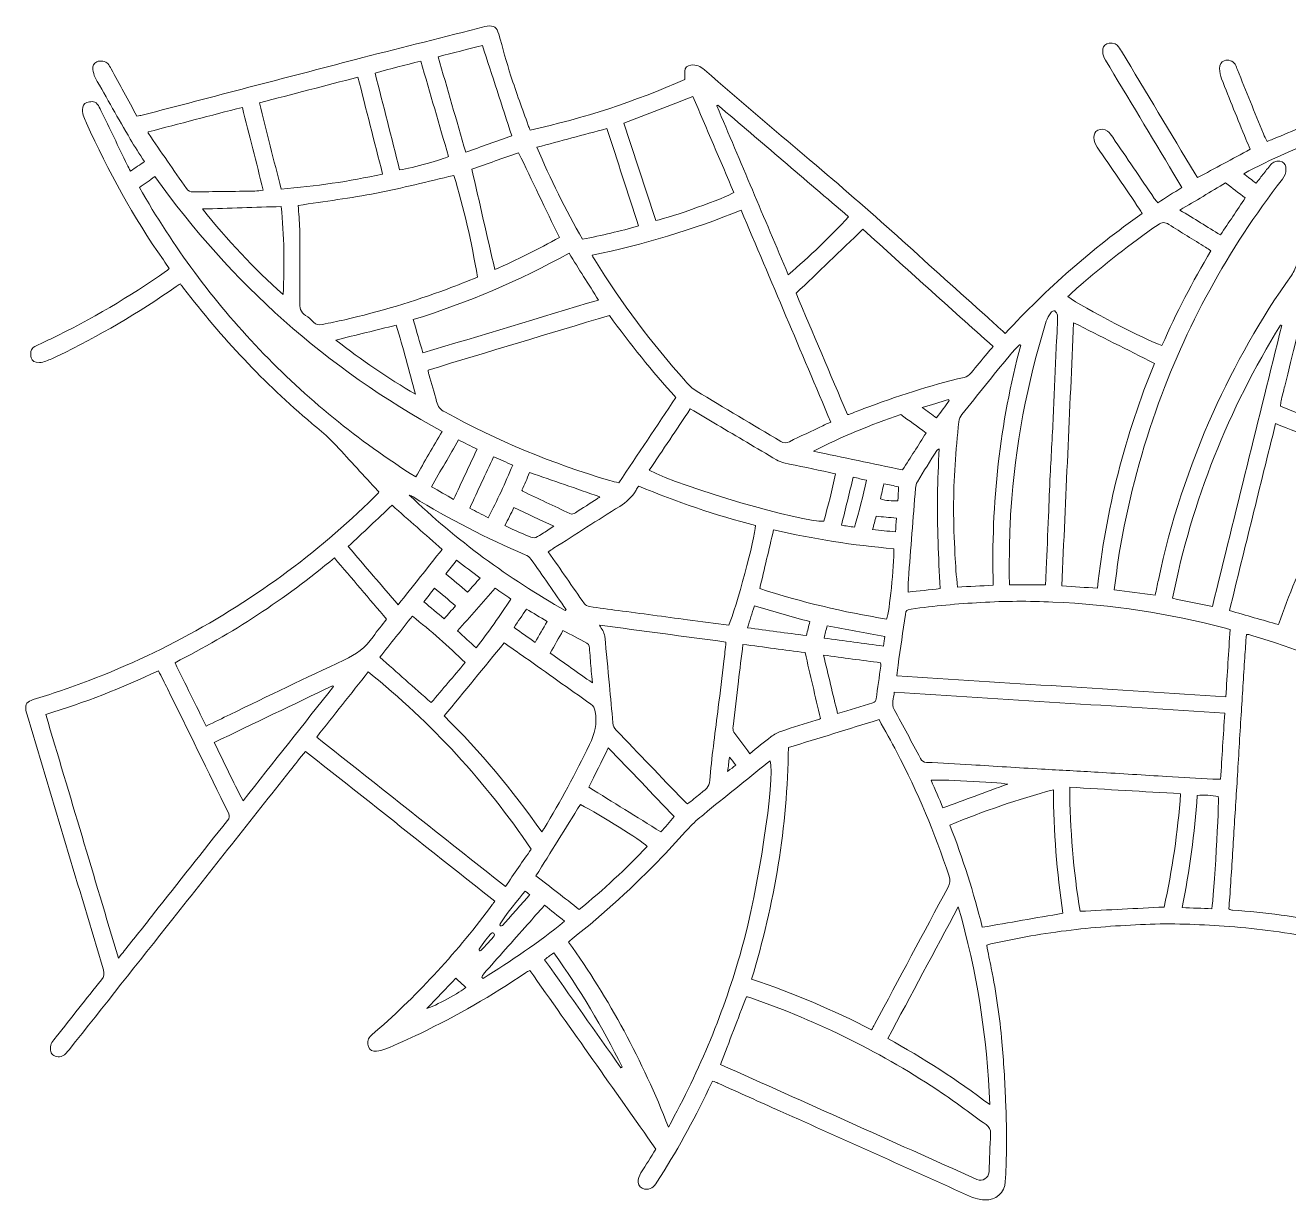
# Model space of a CAD drawing. Header units: centimetres. Extents: x 1 to 242, y 0 to 121.
# Drawn here: x 0.5 to 130.6, y 0.4 to 121.4 of the extents above; entities that cross this region are included whole.
import ezdxf

# ---------------------------------------------------------------- set-up
doc = ezdxf.new("R2010")
doc.units = ezdxf.units.CM
doc.header["$MEASUREMENT"] = 0
doc.layers.add('image_006 ++\xa0Image', color=7, linetype='Continuous', lineweight=0)

# ---------------------------------------------------------------- blocks, each defined once
blk = doc.blocks.new('Block_0')
at = {"layer": 'image_006 ++\xa0Image'}
for points, knots in [([(98.03, 0.76), (91.44, 3.73), (84.85, 6.68), (78.26, 9.64), (76.12, 10.6), (73.98, 11.56), (71.84, 12.52), (71.67, 12.6), (71.49, 12.66), (71.29, 12.74), (71.14, 12.44), (71.01, 12.18), (70.88, 11.91), (69.32, 8.6), (67.53, 5.42), (65.56, 2.33), (65.25, 1.83), (64.89, 1.53), (64.28, 1.63), (63.93, 1.69), (63.67, 1.93), (63.63, 2.29), (63.59, 2.67), (63.72, 2.99), (63.92, 3.3), (64.43, 4.1), (64.93, 4.91), (65.45, 5.74), (61.12, 11.88), (56.81, 17.99), (52.47, 24.13), (52.3, 24.04), (52.16, 23.96), (52.02, 23.87), (48.57, 21.53), (44.96, 19.46), (41.21, 17.65), (40.01, 17.07), (38.79, 16.53), (37.57, 16.01), (37.3, 15.89), (37, 15.88), (36.71, 15.83), (36.33, 15.77), (36, 15.91), (35.88, 16.26), (35.76, 16.61), (35.73, 17.01), (36.05, 17.32), (36.23, 17.5), (36.42, 17.67), (36.61, 17.83), (41.1, 21.76), (45.1, 26.14), (48.65, 30.93), (48.71, 31.01), (48.76, 31.1), (48.87, 31.26), (42.39, 36.39), (35.91, 41.51), (29.39, 46.67), (28.85, 46), (28.32, 45.36), (27.81, 44.7), (23.78, 39.61), (19.76, 34.52), (15.73, 29.43), (12.18, 24.94), (8.62, 20.45), (5.06, 15.96), (4.87, 15.72), (4.64, 15.47), (4.38, 15.32), (4.02, 15.12), (3.5, 15.27), (3.28, 15.55), (3.1, 15.78), (3.08, 16.39), (3.28, 16.69), (3.41, 16.9), (3.58, 17.09), (3.74, 17.29), (5.28, 19.25), (6.83, 21.21), (8.39, 23.15), (8.66, 23.48), (8.71, 23.77), (8.59, 24.18), (6.02, 32.78), (3.45, 41.37), (0.88, 49.97), (0.79, 50.28), (0.66, 50.57), (0.62, 50.88), (0.55, 51.56), (0.72, 51.79), (1.37, 52), (2.27, 52.29), (3.18, 52.56), (4.08, 52.87), (12.31, 55.66), (19.93, 59.62), (26.95, 64.74), (30.32, 67.2), (33.48, 69.91), (36.47, 72.82), (36.61, 72.95), (36.74, 73.09), (36.87, 73.23), (36.9, 73.25), (36.9, 73.3), (36.93, 73.38), (36.73, 73.59), (36.51, 73.82), (36.3, 74.05), (34.87, 75.6), (33.46, 77.18), (32, 78.71), (31.4, 79.33), (30.7, 79.86), (30.04, 80.42), (25.13, 84.57), (20.74, 89.22), (16.85, 94.34), (16.74, 94.48), (16.64, 94.61), (16.51, 94.77), (16.36, 94.68), (16.22, 94.61), (16.08, 94.51), (12.2, 91.78), (8.11, 89.41), (3.84, 87.34), (3.46, 87.16), (3.08, 86.98), (2.68, 86.83), (2.47, 86.75), (2.24, 86.7), (2.01, 86.69), (1.54, 86.67), (1.21, 86.84), (1.15, 87.16), (1.07, 87.67), (1.04, 88.07), (1.53, 88.33), (2.06, 88.6), (2.59, 88.85), (3.13, 89.1), (7.31, 91.11), (11.29, 93.46), (15.09, 96.12), (15.17, 96.18), (15.25, 96.25), (15.36, 96.35), (15.16, 96.66), (14.96, 96.95), (14.76, 97.24), (11.67, 101.68), (9.06, 106.38), (6.86, 111.32), (6.66, 111.75), (6.43, 112.18), (6.45, 112.7), (6.46, 113.06), (6.55, 113.36), (6.89, 113.45), (7.25, 113.55), (7.66, 113.63), (7.96, 113.29), (8.12, 113.1), (8.23, 112.86), (8.34, 112.64), (9.24, 110.77), (10.13, 108.9), (11.03, 107.04), (11.12, 106.84), (11.25, 106.64), (11.39, 106.39), (11.89, 106.73), (12.34, 107.04), (12.82, 107.37), (12.31, 108.16), (11.8, 108.9), (11.35, 109.68), (10.13, 111.78), (8.93, 113.9), (7.74, 116.02), (7.6, 116.26), (7.57, 116.57), (7.51, 116.86), (7.44, 117.21), (7.62, 117.48), (7.92, 117.64), (8.2, 117.79), (8.85, 117.69), (9.04, 117.46), (9.18, 117.3), (9.28, 117.11), (9.38, 116.92), (10.26, 115.31), (11.14, 113.7), (12.04, 112.05), (12.25, 112.09), (12.41, 112.1), (12.57, 112.14), (19.88, 114.05), (27.2, 115.97), (34.52, 117.87), (38.71, 118.95), (42.91, 120), (47.1, 121.06), (47.43, 121.15), (47.75, 121.26), (48.08, 121.3), (48.8, 121.4), (49.08, 121.18), (49.28, 120.49), (49.69, 119.05), (50.07, 117.6), (50.53, 116.17), (51.09, 114.47), (51.71, 112.78), (52.31, 111.09), (52.36, 110.95), (52.42, 110.82), (52.51, 110.61), (58, 111.81), (63.29, 113.55), (68.42, 115.81), (68.42, 116.12), (68.41, 116.39), (68.42, 116.66), (68.45, 117.05), (68.67, 117.25), (69.06, 117.3), (69.61, 117.37), (70.03, 117.17), (70.44, 116.82), (74.28, 113.53), (78.1, 110.22), (81.97, 106.97), (87.97, 101.91), (93.72, 96.57), (99.57, 91.34), (100.16, 90.81), (100.76, 90.27), (101.41, 89.69), (105.68, 94.29), (110.34, 98.41), (115.5, 102.01), (115.4, 102.18), (115.33, 102.33), (115.24, 102.46), (113.79, 104.59), (112.34, 106.73), (110.88, 108.85), (110.67, 109.16), (110.54, 109.47), (110.54, 109.85), (110.55, 110.18), (110.64, 110.46), (110.93, 110.59), (111.26, 110.73), (111.64, 110.76), (111.94, 110.5), (112.15, 110.33), (112.31, 110.1), (112.47, 109.87), (113.9, 107.78), (115.32, 105.68), (116.75, 103.58), (116.85, 103.44), (116.95, 103.31), (117.1, 103.12), (117.92, 103.64), (118.73, 104.16), (119.59, 104.7), (119.3, 105.18), (119.04, 105.63), (118.77, 106.08), (116.42, 109.99), (114.07, 113.91), (111.72, 117.82), (111.55, 118.1), (111.45, 118.37), (111.44, 118.71), (111.43, 119.07), (111.56, 119.33), (111.86, 119.5), (112.11, 119.63), (112.74, 119.55), (112.93, 119.34), (113.1, 119.15), (113.24, 118.93), (113.37, 118.72), (115.9, 114.52), (118.43, 110.31), (120.95, 106.11), (121.03, 105.99), (121.11, 105.87), (121.21, 105.72), (123, 106.68), (124.78, 107.64), (126.62, 108.63), (126.47, 108.97), (126.32, 109.32), (126.18, 109.66), (125.34, 111.74), (124.49, 113.81), (123.67, 115.89), (123.54, 116.21), (123.5, 116.59), (123.47, 116.94), (123.45, 117.35), (123.65, 117.65), (123.95, 117.75), (124.37, 117.89), (124.84, 117.74), (125.06, 117.38), (125.17, 117.2), (125.23, 116.99), (125.31, 116.8), (126.2, 114.6), (127.08, 112.41), (127.98, 110.22), (128.08, 109.97), (128.21, 109.73), (128.35, 109.45), (128.58, 109.53), (128.77, 109.6), (128.96, 109.68), (131.01, 110.53), (133.05, 111.38), (135.11, 112.2), (135.45, 112.34), (135.85, 112.37), (136.23, 112.38), (136.63, 112.39), (136.9, 112.11), (136.88, 111.69), (136.86, 111.28), (136.8, 110.85), (136.7, 110.45), (136.13, 108.2), (135.54, 105.95), (134.98, 103.7), (133.37, 97.22), (131.78, 90.75), (130.18, 84.27), (130.05, 83.76), (129.92, 83.25), (129.8, 82.73), (129.77, 82.57), (129.76, 82.41), (129.73, 82.2), (133.79, 80.58), (137.82, 78.96), (141.91, 77.32), (142.19, 77.99), (142.43, 78.62), (142.7, 79.23), (142.8, 79.46), (142.93, 79.68), (143.09, 79.87), (143.26, 80.08), (143.86, 80.16), (144.1, 80.02), (144.36, 79.86), (144.55, 79.64), (144.5, 79.29), (144.45, 78.98), (144.44, 78.66), (144.34, 78.37), (143.97, 77.38), (143.56, 76.41), (143.17, 75.43), (142.29, 73.23), (141.41, 71.04), (140.53, 68.84), (140.48, 68.73), (140.45, 68.61), (140.4, 68.45), (143.75, 65.99), (147.08, 63.54), (150.44, 61.06), (150.56, 61.2), (150.67, 61.29), (150.76, 61.4), (152.3, 63.25), (153.84, 65.1), (155.38, 66.96), (155.68, 67.32), (156.02, 67.48), (156.48, 67.41), (156.79, 67.37), (157.01, 67.2), (157.05, 66.91), (157.11, 66.47), (157.1, 66.06), (156.75, 65.67), (153.61, 62.23), (150.82, 58.51), (148.3, 54.59), (147.77, 53.76), (147.26, 52.9), (146.7, 52), (147.01, 51.8), (147.29, 51.63), (147.62, 51.43), (147.72, 51.57), (147.83, 51.7), (147.92, 51.83), (148.47, 52.65), (149.04, 53.47), (149.58, 54.3), (149.85, 54.72), (150.21, 54.9), (150.71, 54.83), (151.08, 54.78), (151.32, 54.56), (151.35, 54.18), (151.38, 53.79), (151.32, 53.45), (151.07, 53.11), (150.46, 52.25), (149.89, 51.36), (149.26, 50.43), (149.52, 50.26), (149.74, 50.11), (149.95, 49.96), (150.3, 49.72), (150.44, 49.39), (150.39, 48.97), (150.35, 48.57), (150.12, 48.31), (149.72, 48.27), (149.3, 48.23), (148.95, 48.36), (148.59, 48.59), (145.55, 50.55), (142.4, 52.31), (139.13, 53.86), (135.17, 55.74), (131.09, 57.31), (126.89, 58.56), (126.75, 58.61), (126.61, 58.65), (126.47, 58.68), (126.41, 58.69), (126.34, 58.69), (126.23, 58.7), (126.17, 57.9), (126.11, 57.1), (126.06, 56.31), (125.94, 54.35), (125.81, 52.39), (125.69, 50.43), (125.55, 48.22), (125.42, 46.01), (125.29, 43.79), (125.16, 41.75), (125.03, 39.71), (124.9, 37.66), (124.78, 35.66), (124.65, 33.66), (124.52, 31.66), (124.49, 31.26), (124.45, 30.86), (124.42, 30.45), (124.58, 30.39), (124.69, 30.33), (124.81, 30.33), (128.15, 30.11), (131.45, 29.63), (134.73, 29.02), (134.88, 28.99), (135.03, 28.96), (135.17, 28.92), (135.64, 28.78), (135.81, 28.47), (135.74, 27.88), (135.69, 27.46), (135.45, 27.25), (134.94, 27.27), (134.48, 27.29), (134.01, 27.33), (133.56, 27.42), (130.54, 28.01), (127.51, 28.41), (124.45, 28.64), (121.75, 28.84), (119.05, 28.97), (116.34, 28.88), (113.61, 28.78), (110.89, 28.6), (108.19, 28.28), (105.41, 27.95), (102.67, 27.46), (99.94, 26.86), (99.8, 26.83), (99.67, 26.77), (99.5, 26.71), (99.66, 25.9), (99.81, 25.12), (99.97, 24.34), (100.47, 21.83), (100.86, 19.31), (101.07, 16.76), (101.24, 14.76), (101.37, 12.76), (101.45, 10.76), (101.53, 9.03), (101.56, 7.29), (101.53, 5.56), (101.52, 4.5), (101.47, 3.44), (101.41, 2.38), (101.36, 1.29), (100.42, 0.42), (99.34, 0.5), (99.16, 0.52), (98.81, 0.5), (98.03, 0.76)], [0, 0, 0, 0, 1, 1, 1, 2, 2, 2, 3, 3, 3, 4, 4, 4, 5, 5, 5, 6, 6, 6, 7, 7, 7, 8, 8, 8, 9, 9, 9, 10, 10, 10, 11, 11, 11, 12, 12, 12, 13, 13, 13, 14, 14, 14, 15, 15, 15, 16, 16, 16, 17, 17, 17, 18, 18, 18, 19, 19, 19, 20, 20, 20, 21, 21, 21, 22, 22, 22, 23, 23, 23, 24, 24, 24, 25, 25, 25, 26, 26, 26, 27, 27, 27, 28, 28, 28, 29, 29, 29, 30, 30, 30, 31, 31, 31, 32, 32, 32, 33, 33, 33, 34, 34, 34, 35, 35, 35, 36, 36, 36, 37, 37, 37, 38, 38, 38, 39, 39, 39, 40, 40, 40, 41, 41, 41, 42, 42, 42, 43, 43, 43, 44, 44, 44, 45, 45, 45, 46, 46, 46, 47, 47, 47, 48, 48, 48, 49, 49, 49, 50, 50, 50, 51, 51, 51, 52, 52, 52, 53, 53, 53, 54, 54, 54, 55, 55, 55, 56, 56, 56, 57, 57, 57, 58, 58, 58, 59, 59, 59, 60, 60, 60, 61, 61, 61, 62, 62, 62, 63, 63, 63, 64, 64, 64, 65, 65, 65, 66, 66, 66, 67, 67, 67, 68, 68, 68, 69, 69, 69, 70, 70, 70, 71, 71, 71, 72, 72, 72, 73, 73, 73, 74, 74, 74, 75, 75, 75, 76, 76, 76, 77, 77, 77, 78, 78, 78, 79, 79, 79, 80, 80, 80, 81, 81, 81, 82, 82, 82, 83, 83, 83, 84, 84, 84, 85, 85, 85, 86, 86, 86, 87, 87, 87, 88, 88, 88, 89, 89, 89, 90, 90, 90, 91, 91, 91, 92, 92, 92, 93, 93, 93, 94, 94, 94, 95, 95, 95, 96, 96, 96, 97, 97, 97, 98, 98, 98, 99, 99, 99, 100, 100, 100, 101, 101, 101, 102, 102, 102, 103, 103, 103, 104, 104, 104, 105, 105, 105, 106, 106, 106, 107, 107, 107, 108, 108, 108, 109, 109, 109, 110, 110, 110, 111, 111, 111, 112, 112, 112, 113, 113, 113, 114, 114, 114, 115, 115, 115, 116, 116, 116, 117, 117, 117, 118, 118, 118, 119, 119, 119, 120, 120, 120, 121, 121, 121, 122, 122, 122, 123, 123, 123, 124, 124, 124, 125, 125, 125, 126, 126, 126, 127, 127, 127, 128, 128, 128, 129, 129, 129, 130, 130, 130, 131, 131, 131, 132, 132, 132, 133, 133, 133, 134, 134, 134, 135, 135, 135, 136, 136, 136, 137, 137, 137, 138, 138, 138, 139, 139, 139, 140, 140, 140, 141, 141, 141, 142, 142, 142, 143, 143, 143, 144, 144, 144, 145, 145, 145, 146, 146, 146, 147, 147, 147, 148, 148, 148, 149, 149, 149, 150, 150, 150, 151, 151, 151, 152, 152, 152, 153, 153, 153, 154, 154, 154, 155, 155, 155, 156, 156, 156, 157, 157, 157, 158, 158, 158, 159, 159, 159, 160, 160, 160, 161, 161, 161, 162, 162, 162, 163, 163, 163, 164, 164, 164, 165, 165, 165, 166, 166, 166, 167, 167, 167, 168, 168, 168, 169, 169, 169, 170, 170, 170, 171, 171, 171, 172, 172, 172, 173, 173, 173, 174, 174, 174, 174]), ([(43.04, 118.16), (43.99, 114.86), (44.93, 111.63), (45.88, 108.33), (47.52, 108.91), (49.08, 109.47), (50.62, 110.02), (49.6, 113.15), (48.61, 116.21), (47.6, 119.32), (46.11, 118.94), (44.6, 118.55), (43.04, 118.16)], [0, 0, 0, 0, 1, 1, 1, 2, 2, 2, 3, 3, 3, 4, 4, 4, 4]), ([(39.08, 106.51), (40.45, 106.72), (43.55, 107.58), (44.1, 107.9), (43.16, 111.15), (42.22, 114.4), (41.26, 117.71), (39.65, 117.29), (38.1, 116.94), (36.55, 116.48), (37.41, 113.12), (38.24, 109.83), (39.08, 106.51)], [0, 0, 0, 0, 1, 1, 1, 2, 2, 2, 3, 3, 3, 4, 4, 4, 4]), ([(24.65, 113.41), (25.4, 110.43), (26.13, 107.51), (26.88, 104.54), (30.41, 104.81), (33.86, 105.33), (37.32, 106.08), (36.47, 109.44), (35.63, 112.72), (34.79, 116.06), (31.39, 115.17), (28.07, 114.31), (24.65, 113.41)], [0, 0, 0, 0, 1, 1, 1, 2, 2, 2, 3, 3, 3, 4, 4, 4, 4]), ([(65.44, 101.3), (67.05, 101.63), (72.63, 103.63), (73.48, 104.19), (72.08, 107.48), (70.67, 110.78), (69.27, 114.07), (66.89, 113.15), (64.55, 112.24), (62.17, 111.32), (63.26, 107.98), (64.35, 104.64), (65.44, 101.3)], [0, 0, 0, 0, 1, 1, 1, 2, 2, 2, 3, 3, 3, 4, 4, 4, 4]), ([(79.08, 95.72), (81.31, 97.63), (83.33, 99.59), (85.29, 101.68), (80.76, 105.55), (76.3, 109.37), (71.83, 113.18), (71.79, 113.16), (71.75, 113.13), (71.72, 113.1), (74.16, 107.34), (76.6, 101.58), (79.08, 95.72)], [0, 0, 0, 0, 1, 1, 1, 2, 2, 2, 3, 3, 3, 4, 4, 4, 4]), ([(13.21, 110.42), (13.21, 110.31), (13.21, 110.28), (13.22, 110.26), (14.52, 108.37), (15.83, 106.48), (17.14, 104.58), (17.31, 104.32), (17.54, 104.24), (17.84, 104.24), (19.96, 104.28), (22.07, 104.3), (24.18, 104.33), (24.45, 104.34), (24.72, 104.39), (25.04, 104.42), (24.32, 107.29), (23.61, 110.11), (22.89, 112.95), (19.62, 112.1), (16.42, 111.26), (13.21, 110.42)], [0, 0, 0, 0, 1, 1, 1, 2, 2, 2, 3, 3, 3, 4, 4, 4, 5, 5, 5, 6, 6, 6, 7, 7, 7, 7]), ([(53.21, 108.85), (54.59, 105.57), (56.14, 102.42), (57.91, 99.37), (59.88, 99.78), (61.77, 100.18), (63.67, 100.77), (62.57, 104.15), (61.48, 107.47), (60.41, 110.76), (57.98, 110.11), (55.63, 109.49), (53.21, 108.85)], [0, 0, 0, 0, 1, 1, 1, 2, 2, 2, 3, 3, 3, 4, 4, 4, 4]), ([(127.22, 105.14), (127.52, 105.51), (127.76, 105.83), (128.01, 106.14), (128.28, 106.49), (128.55, 106.85), (128.85, 107.18), (129.05, 107.4), (129.65, 107.48), (129.91, 107.34), (130.19, 107.18), (130.29, 106.93), (130.3, 106.6), (130.31, 106.19), (130.18, 105.88), (129.93, 105.56), (124.32, 98.3), (119.96, 90.35), (116.9, 81.69), (115.22, 76.92), (113.98, 72.04), (113.15, 67.05), (112.95, 65.83), (112.8, 64.6), (112.62, 63.3), (114.05, 63.11), (115.43, 62.92), (116.84, 62.73), (116.96, 63.31), (117.06, 63.8), (117.17, 64.29), (118.42, 70.24), (120.31, 75.99), (122.8, 81.53), (125.03, 86.5), (127.71, 91.21), (130.86, 95.66), (131.14, 96.06), (131.35, 96.49), (131.46, 96.97), (132.48, 101.13), (133.51, 105.29), (134.54, 109.45), (134.58, 109.62), (134.58, 109.8), (134.62, 110.05), (131.65, 108.85), (128.78, 107.64), (125.95, 106.12), (126.41, 105.77), (126.78, 105.48), (127.22, 105.14)], [0, 0, 0, 0, 1, 1, 1, 2, 2, 2, 3, 3, 3, 4, 4, 4, 5, 5, 5, 6, 6, 6, 7, 7, 7, 8, 8, 8, 9, 9, 9, 10, 10, 10, 11, 11, 11, 12, 12, 12, 13, 13, 13, 14, 14, 14, 15, 15, 15, 16, 16, 16, 17, 17, 17, 17]), ([(46.51, 106.59), (47.3, 103.12), (48.08, 99.7), (48.87, 96.25), (51.14, 97.25), (53.37, 98.35), (55.52, 99.56), (54.1, 102.49), (52.72, 105.37), (51.32, 108.28), (49.71, 107.71), (48.08, 107.14), (46.51, 106.59)], [0, 0, 0, 0, 1, 1, 1, 2, 2, 2, 3, 3, 3, 4, 4, 4, 4]), ([(43.46, 79.6), (31.56, 86.07), (21.76, 94.83), (13.89, 105.82), (13.35, 105.44), (12.82, 105.08), (12.29, 104.71), (15.77, 98.6), (19.87, 93.06), (24.66, 88.03), (29.45, 83), (34.8, 78.67), (40.73, 74.91), (41.65, 76.5), (42.54, 78.03), (43.46, 79.6)], [0, 0, 0, 0, 1, 1, 1, 2, 2, 2, 3, 3, 3, 4, 4, 4, 5, 5, 5, 5]), ([(47.09, 95.47), (46.48, 99.08), (45.7, 102.56), (44.66, 105.95), (41.95, 105.32), (39.34, 104.63), (36.69, 104.12), (34.05, 103.61), (31.37, 103.27), (28.64, 102.85), (28.69, 102.05), (28.78, 101.23), (28.79, 100.41), (28.81, 97.92), (28.82, 95.43), (28.8, 92.93), (28.79, 92.34), (28.85, 91.87), (29.4, 91.53), (29.7, 91.34), (29.96, 91.08), (30.22, 90.84), (30.49, 90.58), (30.76, 90.5), (31.14, 90.59), (31.89, 90.79), (32.67, 90.91), (33.43, 91.09), (37.01, 91.91), (40.53, 92.97), (43.98, 94.25), (45, 94.63), (46.02, 95.04), (47.09, 95.47)], [0, 0, 0, 0, 1, 1, 1, 2, 2, 2, 3, 3, 3, 4, 4, 4, 5, 5, 5, 6, 6, 6, 7, 7, 7, 8, 8, 8, 9, 9, 9, 10, 10, 10, 11, 11, 11, 11]), ([(119.39, 102.38), (120.86, 101.48), (122.2, 100.65), (123.56, 99.82), (124.43, 101.11), (125.26, 102.35), (126.11, 103.62), (125.44, 104.13), (124.8, 104.63), (124.09, 105.17), (122.55, 104.25), (121.02, 103.34), (119.39, 102.38)], [0, 0, 0, 0, 1, 1, 1, 2, 2, 2, 3, 3, 3, 4, 4, 4, 4]), ([(18.78, 102.49), (21.36, 99.31), (24.05, 96.36), (27.08, 93.7), (27.25, 96.74), (27.18, 99.74), (26.89, 102.74), (24.19, 102.66), (21.54, 102.57), (18.78, 102.49)], [0, 0, 0, 0, 1, 1, 1, 2, 2, 2, 3, 3, 3, 3]), ([(58.88, 97.73), (59.02, 97.5), (59.09, 97.38), (59.16, 97.25), (61.89, 92.8), (65.01, 88.66), (68.49, 84.78), (68.83, 84.41), (69.18, 84.01), (69.6, 83.76), (72.49, 82.01), (75.41, 80.3), (78.31, 78.57), (78.62, 78.38), (78.87, 78.39), (79.19, 78.54), (80.33, 79.1), (81.48, 79.63), (82.62, 80.18), (82.88, 80.3), (83.15, 80.42), (83.45, 80.56), (80.37, 87.85), (77.31, 95.09), (74.22, 102.37), (69.22, 100.34), (64.16, 98.82), (58.88, 97.73)], [0, 0, 0, 0, 1, 1, 1, 2, 2, 2, 3, 3, 3, 4, 4, 4, 5, 5, 5, 6, 6, 6, 7, 7, 7, 8, 8, 8, 9, 9, 9, 9]), ([(85.16, 81.35), (85.26, 81.34), (85.29, 81.33), (85.3, 81.34), (85.82, 81.54), (86.32, 81.75), (86.84, 81.94), (90.22, 83.21), (93.65, 84.32), (97.17, 85.16), (97.47, 85.23), (97.69, 85.39), (97.89, 85.63), (98.43, 86.3), (99, 86.96), (99.55, 87.62), (99.74, 87.85), (99.93, 88.06), (100.16, 88.33), (95.65, 92.38), (91.19, 96.4), (86.75, 100.4), (84.43, 98.17), (82.16, 96), (79.88, 93.81), (81.63, 89.68), (83.4, 85.52), (85.16, 81.35)], [0, 0, 0, 0, 1, 1, 1, 2, 2, 2, 3, 3, 3, 4, 4, 4, 5, 5, 5, 6, 6, 6, 7, 7, 7, 8, 8, 8, 9, 9, 9, 9]), ([(122.58, 98.18), (122.37, 98.32), (122.2, 98.44), (122.03, 98.55), (120.77, 99.33), (119.5, 100.08), (118.26, 100.89), (117.85, 101.16), (117.56, 101.16), (117.14, 100.87), (114.3, 98.9), (111.56, 96.77), (108.96, 94.49), (108.58, 94.16), (108.23, 93.82), (107.85, 93.47), (109.41, 92.33), (115.94, 88.95), (117.54, 88.45), (119.02, 91.78), (120.68, 95.02), (122.58, 98.18)], [0, 0, 0, 0, 1, 1, 1, 2, 2, 2, 3, 3, 3, 4, 4, 4, 5, 5, 5, 6, 6, 6, 7, 7, 7, 7]), ([(40.48, 91.1), (40.82, 89.91), (41.14, 88.81), (41.47, 87.67), (47.53, 89.5), (53.52, 91.3), (59.54, 93.12), (58.51, 94.76), (57.52, 96.33), (56.51, 97.93), (51.39, 95.11), (46.09, 92.84), (40.48, 91.1)], [0, 0, 0, 0, 1, 1, 1, 2, 2, 2, 3, 3, 3, 4, 4, 4, 4]), ([(42, 85.91), (42.04, 85.72), (42.05, 85.59), (42.09, 85.48), (42.35, 84.54), (42.65, 83.62), (42.88, 82.67), (43, 82.16), (43.27, 81.85), (43.73, 81.6), (49.14, 78.64), (54.8, 76.28), (60.72, 74.53), (61.01, 74.44), (61.32, 74.38), (61.63, 74.3), (63.6, 77.24), (65.55, 80.15), (67.51, 83.1), (65.04, 85.79), (62.78, 88.6), (60.67, 91.54), (54.41, 89.65), (48.21, 87.78), (42, 85.91)], [0, 0, 0, 0, 1, 1, 1, 2, 2, 2, 3, 3, 3, 4, 4, 4, 5, 5, 5, 6, 6, 6, 7, 7, 7, 8, 8, 8, 8]), ([(101.86, 63.81), (103.1, 63.81), (104.29, 63.81), (105.55, 63.81), (105.58, 64.37), (105.6, 64.9), (105.62, 65.42), (105.7, 67.23), (105.79, 69.05), (105.86, 70.86), (105.92, 72.28), (105.97, 73.69), (106.04, 75.11), (106.14, 77.26), (106.27, 79.41), (106.37, 81.56), (106.47, 83.71), (106.54, 85.86), (106.64, 88.02), (106.66, 88.65), (106.72, 89.28), (106.75, 89.91), (106.77, 90.46), (106.8, 91.01), (106.78, 91.56), (106.77, 91.71), (106.63, 91.91), (106.5, 91.99), (106.41, 92.03), (106.17, 91.92), (106.09, 91.81), (105.91, 91.54), (105.73, 91.24), (105.63, 90.93), (103.64, 84.58), (102.45, 78.07), (101.98, 71.44), (101.84, 69.37), (101.85, 67.3), (101.81, 65.23), (101.79, 64.77), (101.84, 64.31), (101.86, 63.81)], [0, 0, 0, 0, 1, 1, 1, 2, 2, 2, 3, 3, 3, 4, 4, 4, 5, 5, 5, 6, 6, 6, 7, 7, 7, 8, 8, 8, 9, 9, 9, 10, 10, 10, 11, 11, 11, 12, 12, 12, 13, 13, 13, 14, 14, 14, 14]), ([(40.71, 83.43), (40.06, 85.81), (39.45, 88.19), (38.72, 90.53), (36.63, 90.01), (34.62, 89.52), (32.52, 89), (35.16, 86.92), (37.86, 85.1), (40.71, 83.43)], [0, 0, 0, 0, 1, 1, 1, 2, 2, 2, 3, 3, 3, 3]), ([(107.23, 63.71), (108.52, 63.62), (109.69, 63.54), (110.89, 63.46), (111.33, 67.49), (112.04, 71.41), (113.02, 75.28), (114.01, 79.15), (115.27, 82.93), (116.76, 86.6), (113.97, 88), (111.23, 89.38), (108.45, 90.78), (108.04, 81.75), (107.64, 72.77), (107.23, 63.71)], [0, 0, 0, 0, 1, 1, 1, 2, 2, 2, 3, 3, 3, 4, 4, 4, 5, 5, 5, 5]), ([(129.86, 90.5), (129.82, 90.51), (129.78, 90.52), (129.74, 90.54), (124.36, 81.84), (120.65, 72.48), (118.62, 62.42), (120.03, 62.13), (121.36, 61.86), (122.73, 61.58), (125.11, 71.26), (127.49, 80.88), (129.86, 90.5)], [0, 0, 0, 0, 1, 1, 1, 2, 2, 2, 3, 3, 3, 4, 4, 4, 4]), ([(103, 88.49), (102.96, 88.5), (102.91, 88.51), (102.86, 88.52), (102.51, 88.14), (102.14, 87.76), (101.81, 87.35), (100.18, 85.36), (98.56, 83.35), (96.95, 81.34), (96.79, 81.14), (96.67, 80.86), (96.64, 80.6), (96.3, 77.64), (96.1, 74.67), (96.09, 71.69), (96.09, 70.11), (96.16, 68.52), (96.23, 66.94), (96.28, 65.83), (96.39, 64.73), (96.48, 63.56), (97.74, 63.67), (98.93, 63.66), (100.17, 63.79), (99.94, 72.2), (100.86, 80.42), (103, 88.49)], [0, 0, 0, 0, 1, 1, 1, 2, 2, 2, 3, 3, 3, 4, 4, 4, 5, 5, 5, 6, 6, 6, 7, 7, 7, 8, 8, 8, 9, 9, 9, 9]), ([(94.35, 80.98), (94.81, 81.63), (95.23, 82.2), (95.65, 82.78), (95.62, 82.81), (95.59, 82.84), (95.56, 82.87), (94.7, 82.62), (93.83, 82.36), (92.85, 82.06), (93.41, 81.66), (93.85, 81.34), (94.35, 80.98)], [0, 0, 0, 0, 1, 1, 1, 2, 2, 2, 3, 3, 3, 4, 4, 4, 4]), ([(68.99, 81.91), (67.57, 79.79), (66.17, 77.7), (64.77, 75.6), (68.05, 73.86), (80.6, 70.19), (82.73, 70.35), (83.16, 71.95), (83.63, 73.56), (83.94, 75.23), (83.7, 75.29), (83.51, 75.34), (83.33, 75.38), (81.76, 75.71), (80.19, 76.03), (78.62, 76.37), (78.36, 76.43), (78.1, 76.53), (77.87, 76.67), (75.83, 77.87), (73.8, 79.08), (71.76, 80.28), (70.86, 80.82), (69.95, 81.35), (68.99, 81.91)], [0, 0, 0, 0, 1, 1, 1, 2, 2, 2, 3, 3, 3, 4, 4, 4, 5, 5, 5, 6, 6, 6, 7, 7, 7, 8, 8, 8, 8]), ([(90.85, 75.64), (91.67, 76.93), (92.46, 78.17), (93.26, 79.43), (92.36, 80.09), (91.5, 80.72), (90.66, 81.34), (87.56, 80.27), (84.58, 79.07), (81.69, 77.55), (84.73, 76.92), (87.77, 76.28), (90.85, 75.64)], [0, 0, 0, 0, 1, 1, 1, 2, 2, 2, 3, 3, 3, 4, 4, 4, 4]), ([(129.54, 59.71), (130.6, 62.76), (131.81, 65.7), (133.18, 68.58), (134.56, 71.45), (136.09, 74.24), (137.78, 76.98), (134.91, 78.13), (132.12, 79.25), (129.24, 80.4), (128.43, 77.15), (127.64, 73.97), (126.86, 70.78), (126.08, 67.57), (125.25, 64.38), (124.5, 61.15), (126.23, 60.66), (127.86, 60.19), (129.54, 59.71)], [0, 0, 0, 0, 1, 1, 1, 2, 2, 2, 3, 3, 3, 4, 4, 4, 5, 5, 5, 6, 6, 6, 6]), ([(42.35, 73.91), (43.14, 73.46), (43.86, 73.05), (44.63, 72.6), (45.45, 74.36), (46.24, 76.04), (47.05, 77.78), (46.37, 78.11), (45.76, 78.41), (45.14, 78.72), (44.2, 77.1), (43.3, 75.54), (42.35, 73.91)], [0, 0, 0, 0, 1, 1, 1, 2, 2, 2, 3, 3, 3, 4, 4, 4, 4]), ([(50.72, 76.13), (50.05, 76.42), (49.43, 76.69), (48.75, 76.98), (47.92, 75.19), (47.11, 73.47), (46.29, 71.7), (46.94, 71.37), (47.54, 71.06), (48.19, 70.72), (49.12, 72.5), (49.94, 74.27), (50.72, 76.13)], [0, 0, 0, 0, 1, 1, 1, 2, 2, 2, 3, 3, 3, 4, 4, 4, 4]), ([(94.72, 63.42), (94.64, 65.06), (94.53, 66.64), (94.49, 68.22), (94.44, 69.82), (94.42, 71.43), (94.44, 73.03), (94.46, 74.6), (94.54, 76.17), (94.6, 77.82), (94.46, 77.71), (94.41, 77.69), (94.38, 77.64), (93.7, 76.57), (93.02, 75.5), (92.37, 74.42), (92.25, 74.23), (92.19, 73.98), (92.17, 73.76), (92.04, 72.2), (91.93, 70.65), (91.81, 69.09), (91.69, 67.52), (91.55, 65.94), (91.44, 64.37), (91.41, 63.95), (91.43, 63.54), (91.43, 63.06), (92.52, 63.18), (93.58, 63.3), (94.72, 63.42)], [0, 0, 0, 0, 1, 1, 1, 2, 2, 2, 3, 3, 3, 4, 4, 4, 5, 5, 5, 6, 6, 6, 7, 7, 7, 8, 8, 8, 9, 9, 9, 10, 10, 10, 10]), ([(59.67, 72.87), (57.24, 73.71), (54.87, 74.53), (52.46, 75.36), (52.18, 74.74), (51.92, 74.12), (51.67, 73.55), (51.71, 73.47), (51.72, 73.45), (51.73, 73.44), (53.35, 72.68), (54.98, 71.92), (56.6, 71.14), (56.83, 71.03), (56.99, 71.12), (57.18, 71.23), (57.92, 71.71), (58.67, 72.19), (59.42, 72.67), (59.5, 72.72), (59.57, 72.79), (59.67, 72.87)], [0, 0, 0, 0, 1, 1, 1, 2, 2, 2, 3, 3, 3, 4, 4, 4, 5, 5, 5, 6, 6, 6, 7, 7, 7, 7]), ([(85.89, 69.74), (86.38, 71.37), (86.78, 72.95), (87.12, 74.58), (86.63, 74.69), (86.21, 74.78), (85.77, 74.88), (85.36, 73.21), (84.96, 71.6), (84.55, 69.94), (84.99, 69.88), (85.4, 69.81), (85.89, 69.74)], [0, 0, 0, 0, 1, 1, 1, 2, 2, 2, 3, 3, 3, 4, 4, 4, 4]), ([(88.56, 72.65), (89.15, 72.44), (89.72, 72.45), (90.36, 72.46), (90.38, 72.94), (90.41, 73.39), (90.43, 73.9), (89.91, 74.01), (89.43, 74.1), (88.91, 74.21), (88.79, 73.66), (88.68, 73.17), (88.56, 72.65)], [0, 0, 0, 0, 1, 1, 1, 2, 2, 2, 3, 3, 3, 4, 4, 4, 4]), ([(56.1, 61.17), (56.14, 61.2), (56.17, 61.23), (56.21, 61.26), (55, 63), (53.81, 64.74), (52.59, 66.46), (52.46, 66.65), (52.22, 66.81), (52, 66.9), (48.02, 68.61), (44.17, 70.57), (40.48, 72.85), (40.35, 72.93), (40.21, 72.98), (40.07, 73.05), (44.92, 68.4), (50.28, 64.47), (56.1, 61.17)], [0, 0, 0, 0, 1, 1, 1, 2, 2, 2, 3, 3, 3, 4, 4, 4, 5, 5, 5, 6, 6, 6, 6]), ([(72.96, 59.64), (73.71, 61.4), (75.68, 68.66), (75.71, 69.92), (71.62, 70.97), (67.61, 72.33), (63.69, 73.97), (63.57, 73.8), (63.48, 73.68), (63.41, 73.55), (63.01, 72.83), (62.43, 72.32), (61.73, 71.88), (59.45, 70.47), (57.19, 69.01), (54.93, 67.57), (54.75, 67.46), (54.59, 67.34), (54.38, 67.21), (55.64, 65.39), (56.86, 63.62), (58.1, 61.86), (58.2, 61.71), (58.43, 61.6), (58.62, 61.57), (59.6, 61.41), (60.59, 61.3), (61.57, 61.17), (63.95, 60.85), (66.34, 60.53), (68.72, 60.21), (70.12, 60.02), (71.52, 59.83), (72.96, 59.64)], [0, 0, 0, 0, 1, 1, 1, 2, 2, 2, 3, 3, 3, 4, 4, 4, 5, 5, 5, 6, 6, 6, 7, 7, 7, 8, 8, 8, 9, 9, 9, 10, 10, 10, 11, 11, 11, 11]), ([(38.3, 71.99), (36.79, 70.57), (35.3, 69.18), (33.79, 67.76), (35.51, 65.74), (37.2, 63.76), (38.93, 61.75), (40.47, 63.69), (41.95, 65.57), (43.45, 67.46), (41.72, 68.99), (40.03, 70.47), (38.3, 71.99)], [0, 0, 0, 0, 1, 1, 1, 2, 2, 2, 3, 3, 3, 4, 4, 4, 4]), ([(49.91, 69.9), (50.67, 69.55), (51.36, 69.23), (52.05, 68.93), (52.93, 68.54), (52.93, 68.54), (53.75, 69.06), (54.13, 69.3), (54.5, 69.56), (54.95, 69.85), (53.52, 70.51), (52.21, 71.12), (50.84, 71.76), (50.54, 71.14), (50.25, 70.56), (49.91, 69.9)], [0, 0, 0, 0, 1, 1, 1, 2, 2, 2, 3, 3, 3, 4, 4, 4, 5, 5, 5, 5]), ([(90.2, 70.67), (89.47, 70.74), (88.82, 70.8), (88.12, 70.86), (88, 70.39), (87.89, 69.98), (87.76, 69.49), (88.57, 69.41), (89.31, 69.34), (90.11, 69.26), (90.14, 69.75), (90.17, 70.17), (90.2, 70.67)], [0, 0, 0, 0, 1, 1, 1, 2, 2, 2, 3, 3, 3, 4, 4, 4, 4]), ([(77.57, 69.46), (77.08, 67.42), (76.62, 65.44), (76.14, 63.43), (80.44, 62.03), (84.78, 60.99), (89.19, 60.29), (89.51, 61.06), (89.98, 65.69), (89.93, 67.53), (85.78, 67.87), (81.67, 68.52), (77.57, 69.46)], [0, 0, 0, 0, 1, 1, 1, 2, 2, 2, 3, 3, 3, 4, 4, 4, 4]), ([(32.36, 66.58), (29.79, 64.44), (27.17, 62.5), (24.45, 60.71), (21.72, 58.91), (18.88, 57.31), (15.96, 55.79), (17.04, 53.58), (18.09, 51.45), (19.16, 49.27), (20.04, 49.69), (20.83, 50.09), (21.63, 50.47), (25.53, 52.34), (29.42, 54.25), (33.35, 56.06), (34.58, 56.63), (35.59, 57.35), (36.35, 58.47), (36.77, 59.09), (37.27, 59.66), (37.74, 60.26), (35.94, 62.38), (34.17, 64.45), (32.36, 66.58)], [0, 0, 0, 0, 1, 1, 1, 2, 2, 2, 3, 3, 3, 4, 4, 4, 5, 5, 5, 6, 6, 6, 7, 7, 7, 8, 8, 8, 8]), ([(46.07, 63.05), (46.51, 63.54), (46.92, 64.01), (47.37, 64.51), (46.55, 65.12), (45.77, 65.71), (44.94, 66.33), (44.56, 65.85), (44.21, 65.41), (43.84, 64.94), (44.6, 64.3), (45.31, 63.69), (46.07, 63.05)], [0, 0, 0, 0, 1, 1, 1, 2, 2, 2, 3, 3, 3, 4, 4, 4, 4]), ([(44.84, 61.65), (44.11, 62.27), (43.4, 62.85), (42.67, 63.47), (42.29, 62.98), (41.94, 62.54), (41.57, 62.06), (42.28, 61.47), (42.95, 60.91), (43.66, 60.32), (44.07, 60.78), (44.44, 61.2), (44.84, 61.65)], [0, 0, 0, 0, 1, 1, 1, 2, 2, 2, 3, 3, 3, 4, 4, 4, 4]), ([(48.9, 63.45), (47.62, 61.99), (46.34, 60.55), (45.04, 59.08), (45.69, 58.47), (46.31, 57.91), (46.96, 57.31), (48.23, 58.98), (49.41, 60.63), (50.52, 62.35), (49.95, 62.74), (49.44, 63.08), (48.9, 63.45)], [0, 0, 0, 0, 1, 1, 1, 2, 2, 2, 3, 3, 3, 4, 4, 4, 4]), ([(54.25, 60.04), (53.53, 60.48), (52.83, 60.9), (52.12, 61.32), (51.68, 60.66), (51.28, 60.05), (50.85, 59.42), (51.6, 58.9), (52.28, 58.41), (53.02, 57.89), (53.44, 58.61), (53.83, 59.3), (54.25, 60.04)], [0, 0, 0, 0, 1, 1, 1, 2, 2, 2, 3, 3, 3, 4, 4, 4, 4]), ([(74.88, 59.39), (76.91, 59.12), (78.91, 58.85), (80.94, 58.58), (81.07, 59.11), (81.18, 59.55), (81.29, 60.02), (79.36, 60.56), (77.48, 61.09), (75.59, 61.63), (75.35, 60.87), (75.13, 60.17), (74.88, 59.39)], [0, 0, 0, 0, 1, 1, 1, 2, 2, 2, 3, 3, 3, 4, 4, 4, 4]), ([(124.11, 52.29), (124.26, 54.63), (124.4, 56.91), (124.55, 59.2), (124.35, 59.27), (124.22, 59.32), (124.08, 59.36), (118.25, 60.87), (112.33, 61.77), (106.32, 62.04), (103.84, 62.15), (101.37, 62.14), (98.9, 61.99), (96.49, 61.85), (94.1, 61.65), (91.71, 61.3), (91.22, 61.23), (91.21, 61.23), (91.13, 60.74), (90.88, 59.01), (90.63, 57.27), (90.38, 55.54), (90.33, 55.2), (90.29, 54.85), (90.24, 54.44), (101.56, 53.72), (112.8, 53.01), (124.11, 52.29)], [0, 0, 0, 0, 1, 1, 1, 2, 2, 2, 3, 3, 3, 4, 4, 4, 5, 5, 5, 6, 6, 6, 7, 7, 7, 8, 8, 8, 9, 9, 9, 9]), ([(40.39, 60.59), (39.25, 59.15), (38.15, 57.75), (37.04, 56.35), (38.81, 54.79), (40.54, 53.26), (42.33, 51.69), (43.5, 53.07), (44.64, 54.41), (45.82, 55.8), (44.08, 57.51), (42.29, 59.06), (40.39, 60.59)], [0, 0, 0, 0, 1, 1, 1, 2, 2, 2, 3, 3, 3, 4, 4, 4, 4]), ([(54.57, 56.78), (56, 55.78), (57.41, 54.78), (58.92, 53.72), (58.87, 54.23), (58.83, 54.58), (58.8, 54.93), (58.74, 55.65), (58.7, 56.37), (58.62, 57.08), (58.59, 57.34), (58.63, 57.66), (58.34, 57.81), (57.55, 58.24), (56.74, 58.66), (55.89, 59.1), (55.45, 58.32), (55.02, 57.58), (54.57, 56.78)], [0, 0, 0, 0, 1, 1, 1, 2, 2, 2, 3, 3, 3, 4, 4, 4, 5, 5, 5, 6, 6, 6, 6]), ([(59.64, 59.66), (59.79, 59.42), (59.9, 59.27), (59.98, 59.1), (60.07, 58.92), (60.17, 58.72), (60.19, 58.52), (60.36, 56.84), (60.51, 55.16), (60.67, 53.49), (60.79, 52.19), (60.92, 50.89), (61.03, 49.59), (61.06, 49.29), (61.16, 49.07), (61.36, 48.86), (63.67, 46.45), (65.98, 44.04), (68.29, 41.63), (68.42, 41.5), (68.56, 41.39), (68.71, 41.26), (69.16, 41.62), (69.58, 41.95), (69.98, 42.28), (70.9, 43.04), (70.93, 42.97), (71.03, 44.08), (71.24, 46.45), (71.58, 48.81), (71.87, 51.17), (72.07, 52.76), (72.27, 54.35), (72.46, 55.94), (72.54, 56.58), (72.59, 57.22), (72.66, 57.92), (68.3, 58.5), (64.02, 59.08), (59.64, 59.66)], [0, 0, 0, 0, 1, 1, 1, 2, 2, 2, 3, 3, 3, 4, 4, 4, 5, 5, 5, 6, 6, 6, 7, 7, 7, 8, 8, 8, 9, 9, 9, 10, 10, 10, 11, 11, 11, 12, 12, 12, 13, 13, 13, 13]), ([(83.08, 59.6), (82.97, 59.17), (82.87, 58.77), (82.76, 58.33), (84.83, 58.05), (86.83, 57.79), (88.89, 57.51), (88.94, 57.89), (88.97, 58.19), (89.01, 58.49), (87.01, 58.86), (85.08, 59.22), (83.08, 59.6)], [0, 0, 0, 0, 1, 1, 1, 2, 2, 2, 3, 3, 3, 4, 4, 4, 4]), ([(53.7, 38.38), (53.82, 38.55), (53.89, 38.64), (53.94, 38.73), (55.66, 41.52), (57.18, 44.42), (58.62, 47.36), (59.16, 48.46), (59.44, 49.55), (59.19, 50.76), (59.13, 51.1), (59.04, 51.34), (58.75, 51.54), (56.48, 53.13), (54.23, 54.74), (51.97, 56.34), (51.25, 56.85), (50.52, 57.35), (49.83, 57.84), (47.76, 55.31), (45.73, 52.82), (43.67, 50.31), (47.36, 46.66), (50.67, 42.7), (53.7, 38.38)], [0, 0, 0, 0, 1, 1, 1, 2, 2, 2, 3, 3, 3, 4, 4, 4, 5, 5, 5, 6, 6, 6, 7, 7, 7, 8, 8, 8, 8]), ([(74.41, 57.68), (74.25, 56.35), (74.09, 55.12), (73.94, 53.88), (73.76, 52.34), (73.57, 50.79), (73.4, 49.24), (73.38, 49.04), (73.37, 48.79), (73.48, 48.64), (74, 47.9), (74.55, 47.19), (75.13, 46.43), (75.89, 47.04), (76.57, 47.63), (77.3, 48.17), (77.63, 48.42), (78.01, 48.62), (78.4, 48.75), (79.58, 49.15), (80.77, 49.5), (81.96, 49.87), (82.11, 49.92), (82.26, 49.99), (82.38, 50.04), (81.85, 52.33), (81.34, 54.56), (80.81, 56.83), (78.7, 57.11), (76.59, 57.39), (74.41, 57.68)], [0, 0, 0, 0, 1, 1, 1, 2, 2, 2, 3, 3, 3, 4, 4, 4, 5, 5, 5, 6, 6, 6, 7, 7, 7, 8, 8, 8, 9, 9, 9, 10, 10, 10, 10]), ([(84.15, 50.55), (85.45, 50.95), (86.61, 51.31), (87.78, 51.67), (88, 51.73), (88.09, 51.86), (88.12, 52.07), (88.27, 53.19), (88.44, 54.32), (88.6, 55.45), (88.61, 55.54), (88.59, 55.65), (88.58, 55.79), (86.65, 56.04), (84.74, 56.3), (82.7, 56.57), (83.2, 54.51), (83.67, 52.57), (84.15, 50.55)], [0, 0, 0, 0, 1, 1, 1, 2, 2, 2, 3, 3, 3, 4, 4, 4, 5, 5, 5, 6, 6, 6, 6]), ([(10.13, 25.39), (10.39, 25.71), (10.57, 25.92), (10.74, 26.13), (11.75, 27.41), (12.76, 28.68), (13.76, 29.96), (16.29, 33.16), (18.82, 36.36), (21.36, 39.55), (21.57, 39.81), (21.62, 40.01), (21.46, 40.33), (19.36, 44.6), (17.28, 48.87), (15.18, 53.13), (14.89, 53.73), (14.58, 54.33), (14.25, 54.97), (10.48, 53.16), (6.62, 51.7), (2.66, 50.45), (5.15, 42.1), (7.62, 33.81), (10.13, 25.39)], [0, 0, 0, 0, 1, 1, 1, 2, 2, 2, 3, 3, 3, 4, 4, 4, 5, 5, 5, 6, 6, 6, 7, 7, 7, 8, 8, 8, 8]), ([(35.85, 54.85), (34.06, 52.59), (32.31, 50.38), (30.54, 48.14), (37.03, 43), (43.47, 37.91), (49.97, 32.77), (50.87, 34.08), (51.74, 35.34), (52.62, 36.62), (47.92, 43.52), (42.39, 49.58), (35.85, 54.85)], [0, 0, 0, 0, 1, 1, 1, 2, 2, 2, 3, 3, 3, 4, 4, 4, 4]), ([(19.99, 47.58), (21, 45.55), (21.92, 43.57), (22.96, 41.58), (26.11, 45.56), (29.19, 49.44), (32.26, 53.33), (32.24, 53.37), (32.21, 53.4), (32.18, 53.43), (28.14, 51.49), (24.09, 49.55), (19.99, 47.58)], [0, 0, 0, 0, 1, 1, 1, 2, 2, 2, 3, 3, 3, 4, 4, 4, 4]), ([(89.98, 52.75), (89.96, 52.1), (89.64, 51.57), (89.98, 50.97), (90.9, 49.31), (91.79, 47.63), (92.67, 45.95), (92.82, 45.67), (92.99, 45.56), (93.31, 45.54), (94.85, 45.47), (96.39, 45.38), (97.93, 45.29), (100.33, 45.14), (102.73, 44.99), (105.14, 44.85), (107.08, 44.73), (109.02, 44.64), (110.96, 44.52), (113.32, 44.38), (115.68, 44.23), (118.04, 44.08), (119.62, 43.99), (121.2, 43.89), (122.78, 43.8), (123.03, 43.79), (123.28, 43.8), (123.57, 43.8), (123.72, 46.07), (123.85, 48.3), (124, 50.6), (112.67, 51.32), (101.38, 52.03), (89.98, 52.75)], [0, 0, 0, 0, 1, 1, 1, 2, 2, 2, 3, 3, 3, 4, 4, 4, 5, 5, 5, 6, 6, 6, 7, 7, 7, 8, 8, 8, 9, 9, 9, 10, 10, 10, 11, 11, 11, 11]), ([(88.42, 49.94), (85.28, 48.97), (82.22, 48.02), (79.1, 47.06), (79.03, 42.99), (78.68, 38.98), (78.05, 35), (77.41, 31.03), (76.49, 27.11), (75.3, 23.23), (79.59, 21.79), (83.68, 20.05), (87.65, 18.01), (87.78, 18.23), (87.87, 18.39), (87.96, 18.56), (90.48, 23.27), (93, 27.99), (95.53, 32.7), (95.74, 33.08), (95.77, 33.4), (95.63, 33.83), (94.18, 38.23), (92.38, 42.48), (90.25, 46.6), (89.67, 47.7), (89.05, 48.78), (88.42, 49.94)], [0, 0, 0, 0, 1, 1, 1, 2, 2, 2, 3, 3, 3, 4, 4, 4, 5, 5, 5, 6, 6, 6, 7, 7, 7, 8, 8, 8, 9, 9, 9, 9]), ([(58.56, 42.97), (61.02, 41.45), (63.47, 39.93), (65.96, 38.38), (66.41, 38.88), (66.86, 39.4), (67.35, 39.95), (65.06, 42.31), (62.86, 44.68), (60.55, 47.02), (59.85, 45.61), (59.2, 44.28), (58.56, 42.97)], [0, 0, 0, 0, 1, 1, 1, 2, 2, 2, 3, 3, 3, 4, 4, 4, 4]), ([(66.74, 8), (70.01, 13.91), (72.49, 19.97), (74.28, 26.31), (75.97, 32.33), (77.73, 43.82), (77.23, 45.7), (77.14, 45.63), (77.05, 45.59), (76.98, 45.52), (74.77, 43.75), (72.56, 41.97), (70.37, 40.18), (69.83, 39.75), (69.31, 39.28), (68.83, 38.78), (67.9, 37.8), (67.02, 36.76), (66.08, 35.79), (63.19, 32.79), (60.14, 29.96), (56.85, 27.39), (56.72, 27.29), (56.61, 27.18), (56.47, 27.05), (60.68, 21.16), (64.07, 14.87), (66.74, 8)], [0, 0, 0, 0, 1, 1, 1, 2, 2, 2, 3, 3, 3, 4, 4, 4, 5, 5, 5, 6, 6, 6, 7, 7, 7, 8, 8, 8, 9, 9, 9, 9]), ([(73.68, 45.26), (73.45, 45.54), (73.27, 45.76), (73.02, 46.07), (72.95, 45.54), (72.91, 45.14), (72.84, 44.61), (73.18, 44.87), (73.41, 45.05), (73.68, 45.26)], [0, 0, 0, 0, 1, 1, 1, 2, 2, 2, 3, 3, 3, 3]), ([(95, 40.86), (97.21, 41.67), (99.38, 42.47), (101.66, 43.3), (100.46, 43.51), (94.29, 43.81), (93.78, 43.69), (94.19, 42.74), (94.59, 41.8), (95, 40.86)], [0, 0, 0, 0, 1, 1, 1, 2, 2, 2, 3, 3, 3, 3]), ([(108.04, 42.98), (108.08, 38.61), (108.42, 34.38), (109.11, 30.21), (112.04, 30.36), (114.88, 30.5), (117.76, 30.65), (118.6, 34.47), (119.16, 38.33), (119.46, 42.31), (115.63, 42.53), (111.89, 42.75), (108.04, 42.98)], [0, 0, 0, 0, 1, 1, 1, 2, 2, 2, 3, 3, 3, 4, 4, 4, 4]), ([(107.35, 30.01), (106.7, 34.22), (106.41, 38.41), (106.36, 42.71), (102.68, 41.73), (99.18, 40.52), (95.71, 39.08), (97.07, 35.61), (98.16, 32.12), (99.05, 28.57), (101.82, 29.05), (104.54, 29.52), (107.35, 30.01)], [0, 0, 0, 0, 1, 1, 1, 2, 2, 2, 3, 3, 3, 4, 4, 4, 4]), ([(122.67, 30.47), (122.89, 31.71), (123.45, 41.5), (123.34, 42.04), (122.63, 42.12), (121.91, 42.21), (121.17, 42.13), (120.91, 38.22), (120.38, 34.41), (119.61, 30.59), (120.66, 30.55), (121.65, 30.51), (122.67, 30.47)], [0, 0, 0, 0, 1, 1, 1, 2, 2, 2, 3, 3, 3, 4, 4, 4, 4]), ([(57.68, 41.21), (56.15, 38.74), (54.63, 36.31), (53.11, 33.86), (54.58, 32.72), (56.06, 31.57), (57.57, 30.39), (60.04, 32.42), (62.37, 34.58), (64.56, 36.89), (63.81, 37.58), (59.86, 40.05), (57.68, 41.21)], [0, 0, 0, 0, 1, 1, 1, 2, 2, 2, 3, 3, 3, 4, 4, 4, 4]), ([(49.65, 28.75), (50.29, 29.47), (51.82, 31.17), (52.49, 31.93), (52.3, 32.06), (52.14, 32.17), (51.99, 32.28), (51.43, 31.62), (49.82, 29.64), (49.41, 28.92), (49.32, 28.77), (49.53, 28.62), (49.65, 28.75)], [0, 0, 0, 0, 1, 1, 1, 2, 2, 2, 3, 3, 3, 4, 4, 4, 4]), ([(53.99, 30.83), (53.39, 30.16), (52.82, 29.51), (52.25, 28.86), (50.73, 27.16), (49.22, 25.46), (47.71, 23.75), (47.63, 23.66), (47.6, 23.52), (47.55, 23.41), (47.58, 23.38), (47.62, 23.35), (47.66, 23.31), (50.56, 25.09), (53.36, 27.01), (56.06, 29.18), (55.33, 29.76), (54.68, 30.28), (53.99, 30.83)], [0, 0, 0, 0, 1, 1, 1, 2, 2, 2, 3, 3, 3, 4, 4, 4, 5, 5, 5, 6, 6, 6, 6]), ([(89.32, 17.11), (92.98, 15.1), (96.41, 12.87), (99.82, 10.31), (99.55, 17.29), (98.51, 23.98), (96.58, 30.68), (94.12, 26.08), (91.74, 21.62), (89.32, 17.11)], [0, 0, 0, 0, 1, 1, 1, 2, 2, 2, 3, 3, 3, 3]), ([(48.81, 27.88), (48.77, 27.91), (48.72, 27.95), (48.69, 27.98), (48.64, 28.02), (48.57, 28.02), (48.52, 27.97), (48.28, 27.67), (47.59, 26.85), (47.27, 26.31), (47.2, 26.19), (47.36, 26.07), (47.45, 26.17), (47.88, 26.61), (48.55, 27.39), (48.82, 27.68), (48.87, 27.74), (48.87, 27.83), (48.81, 27.88)], [0, 0, 0, 0, 1, 1, 1, 2, 2, 2, 3, 3, 3, 4, 4, 4, 5, 5, 5, 6, 6, 6, 6]), ([(54, 25.23), (56.64, 21.48), (59.25, 17.8), (61.85, 14.11), (61.89, 14.13), (61.93, 14.16), (61.97, 14.19), (59.96, 18.28), (57.62, 22.18), (54.95, 25.92), (54.78, 25.8), (54.63, 25.71), (54.5, 25.62), (54.35, 25.51), (54.21, 25.39), (54, 25.23)], [0, 0, 0, 0, 1, 1, 1, 2, 2, 2, 3, 3, 3, 4, 4, 4, 5, 5, 5, 5]), ([(44.85, 23.32), (43.83, 22.25), (42.88, 21.25), (41.89, 20.21), (42.62, 20.39), (45.47, 21.95), (45.88, 22.38), (45.56, 22.68), (45.23, 22.97), (44.85, 23.32)], [0, 0, 0, 0, 1, 1, 1, 2, 2, 2, 3, 3, 3, 3]), ([(72.1, 14.45), (80.89, 10.51), (89.66, 6.58), (98.5, 2.61), (99.07, 2.36), (99.71, 2.76), (99.74, 3.38), (99.79, 4.72), (99.84, 6.01), (99.9, 7.3), (99.93, 7.74), (99.77, 8.01), (99.43, 8.26), (97.93, 9.32), (96.47, 10.44), (94.95, 11.47), (88.8, 15.61), (82.22, 18.88), (75.22, 21.3), (75.06, 21.35), (74.9, 21.39), (74.77, 21.42), (73.88, 19.1), (73.01, 16.82), (72.1, 14.45)], [0, 0, 0, 0, 1, 1, 1, 2, 2, 2, 3, 3, 3, 4, 4, 4, 5, 5, 5, 6, 6, 6, 7, 7, 7, 8, 8, 8, 8])]:
    blk.add_open_spline(points, degree=3, knots=knots, dxfattribs=at)

msp = doc.modelspace()

# ---------------------------------------------------------------- block references
at = {"layer": 'image_006 ++\xa0Image'}
msp.add_blockref('Block_0', (0, 0), dxfattribs=at)

doc.saveas('drawing.dxf')
